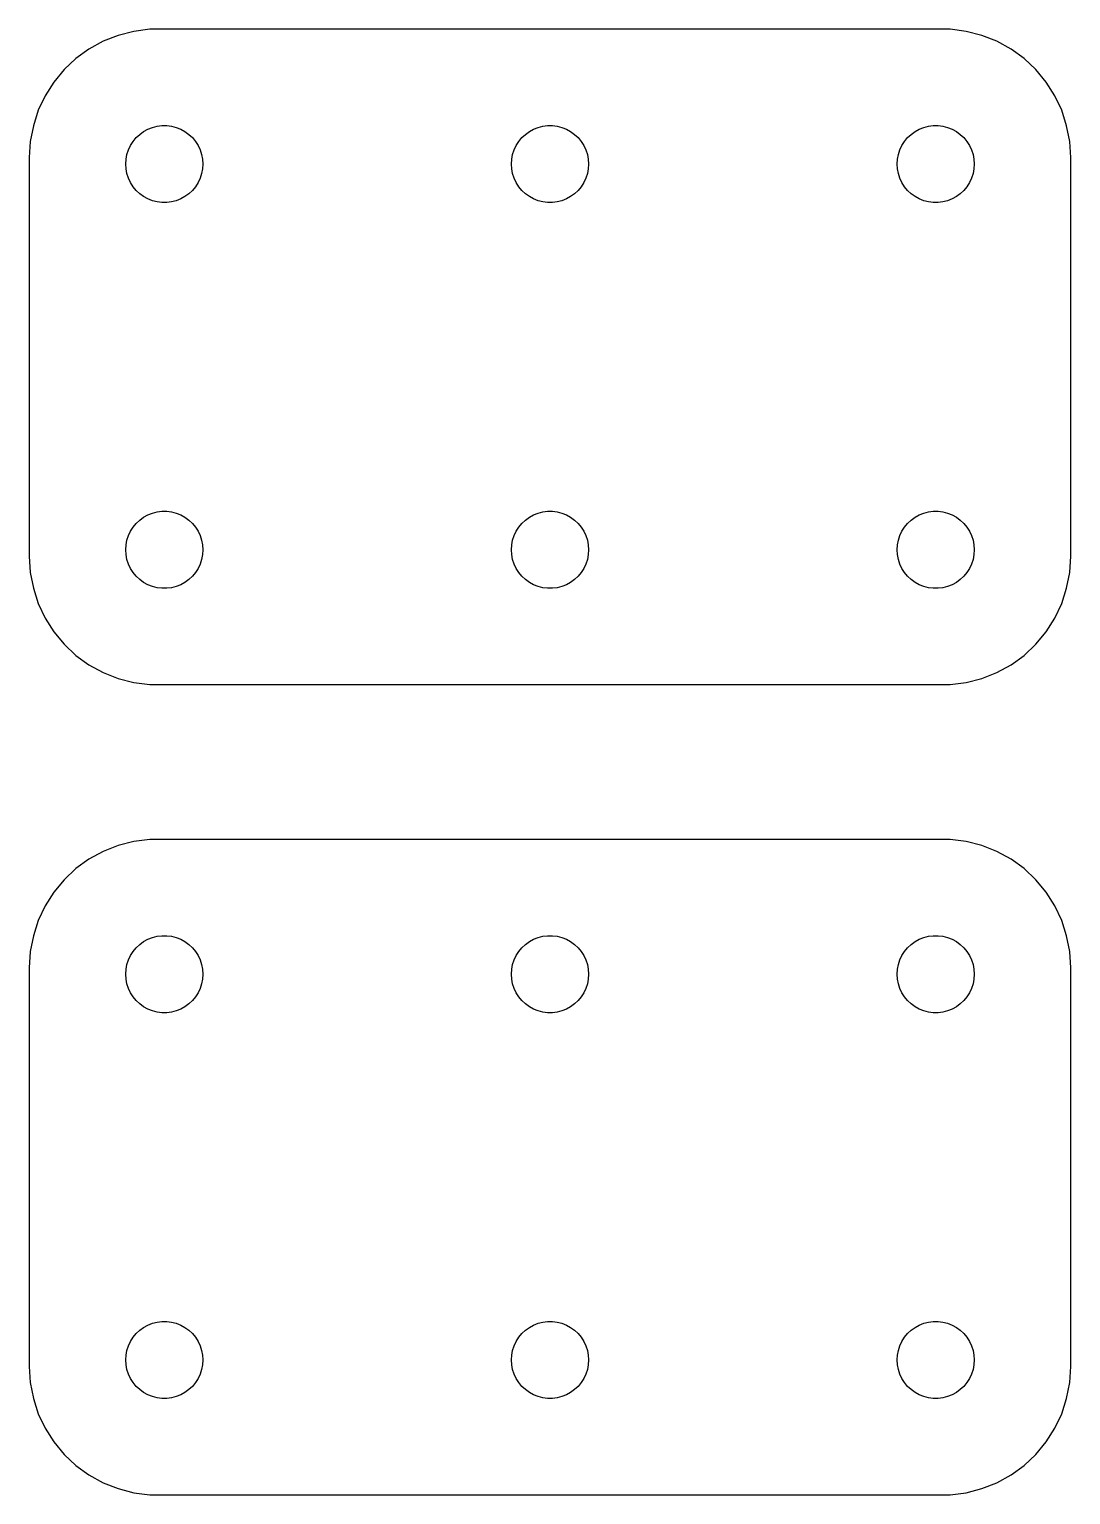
# Model space of a CAD drawing. Header units: metres. Extents: x -20 to 20, y -13 to 107.
# Drawn here: x -20.2 to 20.2, y 50.3 to 107.2 of the extents above; entities that cross this region are included whole.
import ezdxf

# ---------------------------------------------------------------- set-up
doc = ezdxf.new("R2010")
doc.units = ezdxf.units.M

msp = doc.modelspace()

# ---------------------------------------------------------------- linework, layer by layer
for p, q in [((-16.1869, 107.161), (-16.7951, 107.005)), ((-15.5639, 107.24), (-16.1869, 107.161)), ((15.5639, 107.24), (-15.5639, 107.24)), ((16.1869, 107.161), (15.5639, 107.24)), ((16.7951, 107.005), (16.1869, 107.161)), ((-17.3789, 106.774), (-17.9291, 106.472)), ((-16.7951, 107.005), (-17.3789, 106.774)), ((17.3789, 106.774), (16.7951, 107.005)), ((17.9291, 106.472), (17.3789, 106.774)), ((-18.4371, 106.103), (-18.8948, 105.673)), ((-17.9291, 106.472), (-18.4371, 106.103)), ((18.4371, 106.103), (17.9291, 106.472)), ((18.8948, 105.673), (18.4371, 106.103)), ((-18.8948, 105.673), (-19.2951, 105.189)), ((19.2951, 105.189), (18.8948, 105.673)), ((-19.2951, 105.189), (-19.6315, 104.659)), ((19.6315, 104.659), (19.2951, 105.189)), ((-19.6315, 104.659), (-19.8989, 104.091)), ((19.8989, 104.091), (19.6315, 104.659)), ((-19.8989, 104.091), (-20.0929, 103.493)), ((20.0929, 103.493), (19.8989, 104.091)), ((-20.0929, 103.493), (-20.2106, 102.877)), ((-16.0934, 103.027), (-15.9561, 103.156)), ((-15.9561, 103.156), (-15.8037, 103.266)), ((-15.8037, 103.266), (-15.6387, 103.357)), ((-15.6387, 103.357), (-15.4635, 103.427)), ((-15.4635, 103.427), (-15.2811, 103.473)), ((-15.2811, 103.473), (-15.0942, 103.497)), ((-15.0942, 103.497), (-14.9058, 103.497)), ((-14.9058, 103.497), (-14.7189, 103.473)), ((-14.7189, 103.473), (-14.5365, 103.427)), ((-14.5365, 103.427), (-14.3613, 103.357)), ((-14.3613, 103.357), (-14.1963, 103.266)), ((-14.1963, 103.266), (-14.0439, 103.156)), ((-14.0439, 103.156), (-13.9065, 103.027)), ((-1.09344, 103.027), (-0.956131, 103.156)), ((-0.956131, 103.156), (-0.803726, 103.266)), ((-0.803726, 103.266), (-0.638657, 103.357)), ((-0.638657, 103.357), (-0.463516, 103.427)), ((-0.463516, 103.427), (-0.281067, 103.473)), ((-0.281067, 103.473), (-0.094177, 103.497)), ((-0.094177, 103.497), (0.094177, 103.497)), ((0.094177, 103.497), (0.281067, 103.473)), ((0.281067, 103.473), (0.463516, 103.427)), ((0.463516, 103.427), (0.638657, 103.357)), ((0.638657, 103.357), (0.803726, 103.266)), ((0.803726, 103.266), (0.956131, 103.156)), ((0.956131, 103.156), (1.09344, 103.027)), ((13.9065, 103.027), (14.0439, 103.156)), ((14.0439, 103.156), (14.1963, 103.266)), ((14.1963, 103.266), (14.3613, 103.357)), ((14.3613, 103.357), (14.5365, 103.427)), ((14.5365, 103.427), (14.7189, 103.473)), ((14.7189, 103.473), (14.9058, 103.497)), ((14.9058, 103.497), (15.0942, 103.497)), ((15.0942, 103.497), (15.2811, 103.473)), ((15.2811, 103.473), (15.4635, 103.427)), ((15.4635, 103.427), (15.6387, 103.357)), ((15.6387, 103.357), (15.8037, 103.266)), ((15.8037, 103.266), (15.9561, 103.156)), ((15.9561, 103.156), (16.0934, 103.027)), ((20.2106, 102.877), (20.0929, 103.493)), ((-20.2106, 102.877), (-20.25, 102.25)), ((-16.3947, 102.552), (-16.3145, 102.723)), ((-16.3145, 102.723), (-16.2135, 102.882)), ((-16.2135, 102.882), (-16.0934, 103.027)), ((-13.9065, 103.027), (-13.7865, 102.882)), ((-13.7865, 102.882), (-13.6855, 102.723)), ((-13.6855, 102.723), (-13.6053, 102.552)), ((-1.39465, 102.552), (-1.31445, 102.723)), ((-1.31445, 102.723), (-1.21352, 102.882)), ((-1.21352, 102.882), (-1.09344, 103.027)), ((1.09344, 103.027), (1.21352, 102.882)), ((1.21352, 102.882), (1.31445, 102.723)), ((1.31445, 102.723), (1.39465, 102.552)), ((13.6053, 102.552), (13.6855, 102.723)), ((13.6855, 102.723), (13.7865, 102.882)), ((13.7865, 102.882), (13.9065, 103.027)), ((16.0934, 103.027), (16.2135, 102.882)), ((16.2135, 102.882), (16.3145, 102.723)), ((16.3145, 102.723), (16.3947, 102.552)), ((20.25, 102.25), (20.2106, 102.877)), ((-20.25, 102.25), (-20.25, 86.75)), ((-16.5, 102), (-16.4882, 102.188)), ((-16.4882, 101.812), (-16.5, 102)), ((-16.4882, 102.188), (-16.4529, 102.373)), ((-16.4529, 102.373), (-16.3947, 102.552)), ((-13.6053, 102.552), (-13.5471, 102.373)), ((-13.5471, 102.373), (-13.5118, 102.188)), ((-13.5118, 102.188), (-13.5, 102)), ((-13.5, 102), (-13.5118, 101.812)), ((-1.5, 102), (-1.48816, 102.188)), ((-1.48816, 101.812), (-1.5, 102)), ((-1.48816, 102.188), (-1.45287, 102.373)), ((-1.45287, 102.373), (-1.39465, 102.552)), ((1.39465, 102.552), (1.45287, 102.373)), ((1.45287, 102.373), (1.48816, 102.188)), ((1.48816, 102.188), (1.5, 102)), ((1.5, 102), (1.48816, 101.812)), ((13.5, 102), (13.5118, 102.188)), ((13.5118, 101.812), (13.5, 102)), ((13.5118, 102.188), (13.5471, 102.373)), ((13.5471, 102.373), (13.6053, 102.552)), ((16.3947, 102.552), (16.4529, 102.373)), ((16.4529, 102.373), (16.4882, 102.188)), ((16.4882, 102.188), (16.5, 102)), ((16.5, 102), (16.4882, 101.812)), ((20.25, 86.75), (20.25, 102.25)), ((-16.4529, 101.627), (-16.4882, 101.812)), ((-16.3947, 101.448), (-16.4529, 101.627)), ((-16.3145, 101.277), (-16.3947, 101.448)), ((-13.6053, 101.448), (-13.6855, 101.277)), ((-13.5471, 101.627), (-13.6053, 101.448)), ((-13.5118, 101.812), (-13.5471, 101.627)), ((-1.45287, 101.627), (-1.48816, 101.812)), ((-1.39465, 101.448), (-1.45287, 101.627)), ((-1.31445, 101.277), (-1.39465, 101.448)), ((1.39465, 101.448), (1.31445, 101.277)), ((1.45287, 101.627), (1.39465, 101.448)), ((1.48816, 101.812), (1.45287, 101.627)), ((13.5471, 101.627), (13.5118, 101.812)), ((13.6053, 101.448), (13.5471, 101.627)), ((13.6855, 101.277), (13.6053, 101.448)), ((16.3947, 101.448), (16.3145, 101.277)), ((16.4529, 101.627), (16.3947, 101.448)), ((16.4882, 101.812), (16.4529, 101.627)), ((-16.2135, 101.118), (-16.3145, 101.277)), ((-16.0934, 100.973), (-16.2135, 101.118)), ((-15.9561, 100.844), (-16.0934, 100.973)), ((-13.9065, 100.973), (-14.0439, 100.844)), ((-13.7865, 101.118), (-13.9065, 100.973)), ((-13.6855, 101.277), (-13.7865, 101.118)), ((-1.21352, 101.118), (-1.31445, 101.277)), ((-1.09344, 100.973), (-1.21352, 101.118)), ((-0.956131, 100.844), (-1.09344, 100.973)), ((1.09344, 100.973), (0.956131, 100.844)), ((1.21352, 101.118), (1.09344, 100.973)), ((1.31445, 101.277), (1.21352, 101.118)), ((13.7865, 101.118), (13.6855, 101.277)), ((13.9065, 100.973), (13.7865, 101.118)), ((14.0439, 100.844), (13.9065, 100.973)), ((16.0934, 100.973), (15.9561, 100.844)), ((16.2135, 101.118), (16.0934, 100.973)), ((16.3145, 101.277), (16.2135, 101.118)), ((-15.8037, 100.734), (-15.9561, 100.844)), ((-15.6387, 100.643), (-15.8037, 100.734)), ((-15.4635, 100.573), (-15.6387, 100.643)), ((-15.2811, 100.527), (-15.4635, 100.573)), ((-15.0942, 100.503), (-15.2811, 100.527)), ((-14.9058, 100.503), (-15.0942, 100.503)), ((-14.7189, 100.527), (-14.9058, 100.503)), ((-14.5365, 100.573), (-14.7189, 100.527)), ((-14.3613, 100.643), (-14.5365, 100.573)), ((-14.1963, 100.734), (-14.3613, 100.643)), ((-14.0439, 100.844), (-14.1963, 100.734)), ((-0.803726, 100.734), (-0.956131, 100.844)), ((-0.638657, 100.643), (-0.803726, 100.734)), ((-0.463516, 100.573), (-0.638657, 100.643)), ((-0.281067, 100.527), (-0.463516, 100.573)), ((-0.094177, 100.503), (-0.281067, 100.527)), ((0.094177, 100.503), (-0.094177, 100.503)), ((0.281067, 100.527), (0.094177, 100.503)), ((0.463516, 100.573), (0.281067, 100.527)), ((0.638657, 100.643), (0.463516, 100.573)), ((0.803726, 100.734), (0.638657, 100.643)), ((0.956131, 100.844), (0.803726, 100.734)), ((14.1963, 100.734), (14.0439, 100.844)), ((14.3613, 100.643), (14.1963, 100.734)), ((14.5365, 100.573), (14.3613, 100.643)), ((14.7189, 100.527), (14.5365, 100.573)), ((14.9058, 100.503), (14.7189, 100.527)), ((15.0942, 100.503), (14.9058, 100.503)), ((15.2811, 100.527), (15.0942, 100.503)), ((15.4635, 100.573), (15.2811, 100.527)), ((15.6387, 100.643), (15.4635, 100.573)), ((15.8037, 100.734), (15.6387, 100.643)), ((15.9561, 100.844), (15.8037, 100.734)), ((-15.8037, 88.2665), (-15.6387, 88.3573)), ((-15.6387, 88.3573), (-15.4635, 88.4266)), ((-15.4635, 88.4266), (-15.2811, 88.4734)), ((-15.2811, 88.4734), (-15.0942, 88.497)), ((-15.0942, 88.497), (-14.9058, 88.497)), ((-14.9058, 88.497), (-14.7189, 88.4734)), ((-14.7189, 88.4734), (-14.5365, 88.4266)), ((-14.5365, 88.4266), (-14.3613, 88.3573)), ((-14.3613, 88.3573), (-14.1963, 88.2665)), ((-0.803726, 88.2665), (-0.638657, 88.3573)), ((-0.638657, 88.3573), (-0.463516, 88.4266)), ((-0.463516, 88.4266), (-0.281067, 88.4734)), ((-0.281067, 88.4734), (-0.094177, 88.497)), ((-0.094177, 88.497), (0.094177, 88.497)), ((0.094177, 88.497), (0.281067, 88.4734)), ((0.281067, 88.4734), (0.463516, 88.4266)), ((0.463516, 88.4266), (0.638657, 88.3573)), ((0.638657, 88.3573), (0.803726, 88.2665)), ((14.1963, 88.2665), (14.3613, 88.3573)), ((14.3613, 88.3573), (14.5365, 88.4266)), ((14.5365, 88.4266), (14.7189, 88.4734)), ((14.7189, 88.4734), (14.9058, 88.497)), ((14.9058, 88.497), (15.0942, 88.497)), ((15.0942, 88.497), (15.2811, 88.4734)), ((15.2811, 88.4734), (15.4635, 88.4266)), ((15.4635, 88.4266), (15.6387, 88.3573)), ((15.6387, 88.3573), (15.8037, 88.2665)), ((-16.3145, 87.7226), (-16.2135, 87.8817)), ((-16.2135, 87.8817), (-16.0934, 88.0268)), ((-16.0934, 88.0268), (-15.9561, 88.1558)), ((-15.9561, 88.1558), (-15.8037, 88.2665)), ((-14.1963, 88.2665), (-14.0439, 88.1558)), ((-14.0439, 88.1558), (-13.9065, 88.0268)), ((-13.9065, 88.0268), (-13.7865, 87.8817)), ((-13.7865, 87.8817), (-13.6855, 87.7226)), ((-1.31445, 87.7226), (-1.21352, 87.8817)), ((-1.21352, 87.8817), (-1.09344, 88.0268)), ((-1.09344, 88.0268), (-0.956131, 88.1558)), ((-0.956131, 88.1558), (-0.803726, 88.2665)), ((0.803726, 88.2665), (0.956131, 88.1558)), ((0.956131, 88.1558), (1.09344, 88.0268)), ((1.09344, 88.0268), (1.21352, 87.8817)), ((1.21352, 87.8817), (1.31445, 87.7226)), ((13.6855, 87.7226), (13.7865, 87.8817)), ((13.7865, 87.8817), (13.9065, 88.0268)), ((13.9065, 88.0268), (14.0439, 88.1558)), ((14.0439, 88.1558), (14.1963, 88.2665)), ((15.8037, 88.2665), (15.9561, 88.1558)), ((15.9561, 88.1558), (16.0934, 88.0268)), ((16.0934, 88.0268), (16.2135, 87.8817)), ((16.2135, 87.8817), (16.3145, 87.7226)), ((-16.5, 87), (-16.4882, 87.188)), ((-16.4882, 87.188), (-16.4529, 87.373)), ((-16.4529, 87.373), (-16.3947, 87.5522)), ((-16.3947, 87.5522), (-16.3145, 87.7226)), ((-13.6855, 87.7226), (-13.6053, 87.5522)), ((-13.6053, 87.5522), (-13.5471, 87.373)), ((-13.5471, 87.373), (-13.5118, 87.188)), ((-13.5118, 87.188), (-13.5, 87)), ((-1.5, 87), (-1.48816, 87.188)), ((-1.48816, 87.188), (-1.45287, 87.373)), ((-1.45287, 87.373), (-1.39465, 87.5522)), ((-1.39465, 87.5522), (-1.31445, 87.7226)), ((1.31445, 87.7226), (1.39465, 87.5522)), ((1.39465, 87.5522), (1.45287, 87.373)), ((1.45287, 87.373), (1.48816, 87.188)), ((1.48816, 87.188), (1.5, 87)), ((13.5, 87), (13.5118, 87.188)), ((13.5118, 87.188), (13.5471, 87.373)), ((13.5471, 87.373), (13.6053, 87.5522)), ((13.6053, 87.5522), (13.6855, 87.7226)), ((16.3145, 87.7226), (16.3947, 87.5522)), ((16.3947, 87.5522), (16.4529, 87.373)), ((16.4529, 87.373), (16.4882, 87.188)), ((16.4882, 87.188), (16.5, 87)), ((-20.25, 86.75), (-20.2106, 86.1233)), ((-16.4882, 86.812), (-16.5, 87)), ((-16.4529, 86.627), (-16.4882, 86.812)), ((-16.3947, 86.4478), (-16.4529, 86.627)), ((-13.5471, 86.627), (-13.6053, 86.4478)), ((-13.5118, 86.812), (-13.5471, 86.627)), ((-13.5, 87), (-13.5118, 86.812)), ((-1.48816, 86.812), (-1.5, 87)), ((-1.45287, 86.627), (-1.48816, 86.812)), ((-1.39465, 86.4478), (-1.45287, 86.627)), ((1.45287, 86.627), (1.39465, 86.4478)), ((1.48816, 86.812), (1.45287, 86.627)), ((1.5, 87), (1.48816, 86.812)), ((13.5118, 86.812), (13.5, 87)), ((13.5471, 86.627), (13.5118, 86.812)), ((13.6053, 86.4478), (13.5471, 86.627)), ((16.4529, 86.627), (16.3947, 86.4478)), ((16.4882, 86.812), (16.4529, 86.627)), ((16.5, 87), (16.4882, 86.812)), ((20.2106, 86.1233), (20.25, 86.75)), ((-20.2106, 86.1233), (-20.0929, 85.5066)), ((-16.3145, 86.2774), (-16.3947, 86.4478)), ((-16.2135, 86.1183), (-16.3145, 86.2774)), ((-16.0934, 85.9732), (-16.2135, 86.1183)), ((-13.7865, 86.1183), (-13.9065, 85.9732)), ((-13.6855, 86.2774), (-13.7865, 86.1183)), ((-13.6053, 86.4478), (-13.6855, 86.2774)), ((-1.31445, 86.2774), (-1.39465, 86.4478)), ((-1.21352, 86.1183), (-1.31445, 86.2774)), ((-1.09344, 85.9732), (-1.21352, 86.1183)), ((1.21352, 86.1183), (1.09344, 85.9732)), ((1.31445, 86.2774), (1.21352, 86.1183)), ((1.39465, 86.4478), (1.31445, 86.2774)), ((13.6855, 86.2774), (13.6053, 86.4478)), ((13.7865, 86.1183), (13.6855, 86.2774)), ((13.9065, 85.9732), (13.7865, 86.1183)), ((16.2135, 86.1183), (16.0934, 85.9732)), ((16.3145, 86.2774), (16.2135, 86.1183)), ((16.3947, 86.4478), (16.3145, 86.2774)), ((20.0929, 85.5066), (20.2106, 86.1233)), ((-20.0929, 85.5066), (-19.8989, 84.9094)), ((-15.9561, 85.8442), (-16.0934, 85.9732)), ((-15.8037, 85.7335), (-15.9561, 85.8442)), ((-15.6387, 85.6428), (-15.8037, 85.7335)), ((-15.4635, 85.5734), (-15.6387, 85.6428)), ((-15.2811, 85.5266), (-15.4635, 85.5734)), ((-15.0942, 85.503), (-15.2811, 85.5266)), ((-14.9058, 85.503), (-15.0942, 85.503)), ((-14.7189, 85.5266), (-14.9058, 85.503)), ((-14.5365, 85.5734), (-14.7189, 85.5266)), ((-14.3613, 85.6428), (-14.5365, 85.5734)), ((-14.1963, 85.7335), (-14.3613, 85.6428)), ((-14.0439, 85.8442), (-14.1963, 85.7335)), ((-13.9065, 85.9732), (-14.0439, 85.8442)), ((-0.956131, 85.8442), (-1.09344, 85.9732)), ((-0.803726, 85.7335), (-0.956131, 85.8442)), ((-0.638657, 85.6428), (-0.803726, 85.7335)), ((-0.463516, 85.5734), (-0.638657, 85.6428)), ((-0.281067, 85.5266), (-0.463516, 85.5734)), ((-0.094177, 85.503), (-0.281067, 85.5266)), ((0.094177, 85.503), (-0.094177, 85.503)), ((0.281067, 85.5266), (0.094177, 85.503)), ((0.463516, 85.5734), (0.281067, 85.5266)), ((0.638657, 85.6428), (0.463516, 85.5734)), ((0.803726, 85.7335), (0.638657, 85.6428)), ((0.956131, 85.8442), (0.803726, 85.7335)), ((1.09344, 85.9732), (0.956131, 85.8442)), ((14.0439, 85.8442), (13.9065, 85.9732)), ((14.1963, 85.7335), (14.0439, 85.8442)), ((14.3613, 85.6428), (14.1963, 85.7335)), ((14.5365, 85.5734), (14.3613, 85.6428)), ((14.7189, 85.5266), (14.5365, 85.5734)), ((14.9058, 85.503), (14.7189, 85.5266)), ((15.0942, 85.503), (14.9058, 85.503)), ((15.2811, 85.5266), (15.0942, 85.503)), ((15.4635, 85.5734), (15.2811, 85.5266)), ((15.6387, 85.6428), (15.4635, 85.5734)), ((15.8037, 85.7335), (15.6387, 85.6428)), ((15.9561, 85.8442), (15.8037, 85.7335)), ((16.0934, 85.9732), (15.9561, 85.8442)), ((19.8989, 84.9094), (20.0929, 85.5066)), ((-19.8989, 84.9094), (-19.6315, 84.3412)), ((19.6315, 84.3412), (19.8989, 84.9094)), ((-19.6315, 84.3412), (-19.2951, 83.8111)), ((19.2951, 83.8111), (19.6315, 84.3412)), ((-19.2951, 83.8111), (-18.8948, 83.3273)), ((18.8948, 83.3273), (19.2951, 83.8111)), ((-18.8948, 83.3273), (-18.4371, 82.8974)), ((18.4371, 82.8974), (18.8948, 83.3273)), ((-18.4371, 82.8974), (-17.9291, 82.5284)), ((17.9291, 82.5284), (18.4371, 82.8974)), ((-17.9291, 82.5284), (-17.3789, 82.2259)), ((-17.3789, 82.2259), (-16.7951, 81.9947)), ((16.7951, 81.9947), (17.3789, 82.2259)), ((17.3789, 82.2259), (17.9291, 82.5284)), ((-16.7951, 81.9947), (-16.1869, 81.8386)), ((-16.1869, 81.8386), (-15.5639, 81.7599)), ((-15.5639, 81.7599), (15.5639, 81.7599)), ((15.5639, 81.7599), (16.1869, 81.8386)), ((16.1869, 81.8386), (16.7951, 81.9947)), ((-17.3789, 75.2741), (-17.9291, 74.9716)), ((-16.7951, 75.5053), (-17.3789, 75.2741)), ((-16.1869, 75.6614), (-16.7951, 75.5053)), ((-15.5639, 75.7401), (-16.1869, 75.6614)), ((15.5639, 75.7401), (-15.5639, 75.7401)), ((16.1869, 75.6614), (15.5639, 75.7401)), ((16.7951, 75.5053), (16.1869, 75.6614)), ((17.3789, 75.2741), (16.7951, 75.5053)), ((17.9291, 74.9716), (17.3789, 75.2741)), ((-17.9291, 74.9716), (-18.4371, 74.6026)), ((18.4371, 74.6026), (17.9291, 74.9716)), ((-18.8948, 74.1727), (-19.2951, 73.6889)), ((-18.4371, 74.6026), (-18.8948, 74.1727)), ((18.8948, 74.1727), (18.4371, 74.6026)), ((19.2951, 73.6889), (18.8948, 74.1727)), ((-19.2951, 73.6889), (-19.6315, 73.1588)), ((19.6315, 73.1588), (19.2951, 73.6889)), ((-19.6315, 73.1588), (-19.8989, 72.5906)), ((19.8989, 72.5906), (19.6315, 73.1588)), ((-19.8989, 72.5906), (-20.0929, 71.9934)), ((20.0929, 71.9934), (19.8989, 72.5906)), ((-20.0929, 71.9934), (-20.2106, 71.3767)), ((-15.8037, 71.7665), (-15.6387, 71.8572)), ((-15.6387, 71.8572), (-15.4635, 71.9266)), ((-15.4635, 71.9266), (-15.2811, 71.9734)), ((-15.2811, 71.9734), (-15.0942, 71.997)), ((-15.0942, 71.997), (-14.9058, 71.997)), ((-14.9058, 71.997), (-14.7189, 71.9734)), ((-14.7189, 71.9734), (-14.5365, 71.9266)), ((-14.5365, 71.9266), (-14.3613, 71.8572)), ((-14.3613, 71.8572), (-14.1963, 71.7665)), ((-0.803726, 71.7665), (-0.638657, 71.8572)), ((-0.638657, 71.8572), (-0.463516, 71.9266)), ((-0.463516, 71.9266), (-0.281067, 71.9734)), ((-0.281067, 71.9734), (-0.094177, 71.997)), ((-0.094177, 71.997), (0.094177, 71.997)), ((0.094177, 71.997), (0.281067, 71.9734)), ((0.281067, 71.9734), (0.463516, 71.9266)), ((0.463516, 71.9266), (0.638657, 71.8572)), ((0.638657, 71.8572), (0.803726, 71.7665)), ((14.1963, 71.7665), (14.3613, 71.8572)), ((14.3613, 71.8572), (14.5365, 71.9266)), ((14.5365, 71.9266), (14.7189, 71.9734)), ((14.7189, 71.9734), (14.9058, 71.997)), ((14.9058, 71.997), (15.0942, 71.997)), ((15.0942, 71.997), (15.2811, 71.9734)), ((15.2811, 71.9734), (15.4635, 71.9266)), ((15.4635, 71.9266), (15.6387, 71.8572)), ((15.6387, 71.8572), (15.8037, 71.7665)), ((20.2106, 71.3767), (20.0929, 71.9934)), ((-20.2106, 71.3767), (-20.25, 70.75)), ((-16.3145, 71.2226), (-16.2135, 71.3817)), ((-16.2135, 71.3817), (-16.0934, 71.5268)), ((-16.0934, 71.5268), (-15.9561, 71.6558)), ((-15.9561, 71.6558), (-15.8037, 71.7665)), ((-14.1963, 71.7665), (-14.0439, 71.6558)), ((-14.0439, 71.6558), (-13.9065, 71.5268)), ((-13.9065, 71.5268), (-13.7865, 71.3817)), ((-13.7865, 71.3817), (-13.6855, 71.2226)), ((-1.31445, 71.2226), (-1.21352, 71.3817)), ((-1.21352, 71.3817), (-1.09344, 71.5268)), ((-1.09344, 71.5268), (-0.956131, 71.6558)), ((-0.956131, 71.6558), (-0.803726, 71.7665)), ((0.803726, 71.7665), (0.956131, 71.6558)), ((0.956131, 71.6558), (1.09344, 71.5268)), ((1.09344, 71.5268), (1.21352, 71.3817)), ((1.21352, 71.3817), (1.31445, 71.2226)), ((13.6855, 71.2226), (13.7865, 71.3817)), ((13.7865, 71.3817), (13.9065, 71.5268)), ((13.9065, 71.5268), (14.0439, 71.6558)), ((14.0439, 71.6558), (14.1963, 71.7665)), ((15.8037, 71.7665), (15.9561, 71.6558)), ((15.9561, 71.6558), (16.0934, 71.5268)), ((16.0934, 71.5268), (16.2135, 71.3817)), ((16.2135, 71.3817), (16.3145, 71.2226)), ((20.25, 70.75), (20.2106, 71.3767)), ((-20.25, 70.75), (-20.25, 55.25)), ((-16.5, 70.5), (-16.4882, 70.688)), ((-16.4882, 70.688), (-16.4529, 70.873)), ((-16.4529, 70.873), (-16.3947, 71.0522)), ((-16.3947, 71.0522), (-16.3145, 71.2226)), ((-13.6855, 71.2226), (-13.6053, 71.0522)), ((-13.6053, 71.0522), (-13.5471, 70.873)), ((-13.5471, 70.873), (-13.5118, 70.688)), ((-13.5118, 70.688), (-13.5, 70.5)), ((-1.5, 70.5), (-1.48816, 70.688)), ((-1.48816, 70.688), (-1.45287, 70.873)), ((-1.45287, 70.873), (-1.39465, 71.0522)), ((-1.39465, 71.0522), (-1.31445, 71.2226)), ((1.31445, 71.2226), (1.39465, 71.0522)), ((1.39465, 71.0522), (1.45287, 70.873)), ((1.45287, 70.873), (1.48816, 70.688)), ((1.48816, 70.688), (1.5, 70.5)), ((13.5, 70.5), (13.5118, 70.688)), ((13.5118, 70.688), (13.5471, 70.873)), ((13.5471, 70.873), (13.6053, 71.0522)), ((13.6053, 71.0522), (13.6855, 71.2226)), ((16.3145, 71.2226), (16.3947, 71.0522)), ((16.3947, 71.0522), (16.4529, 70.873)), ((16.4529, 70.873), (16.4882, 70.688)), ((16.4882, 70.688), (16.5, 70.5)), ((20.25, 55.25), (20.25, 70.75)), ((-16.4882, 70.312), (-16.5, 70.5)), ((-16.4529, 70.127), (-16.4882, 70.312)), ((-16.3947, 69.9478), (-16.4529, 70.127)), ((-13.5471, 70.127), (-13.6053, 69.9478)), ((-13.5118, 70.312), (-13.5471, 70.127)), ((-13.5, 70.5), (-13.5118, 70.312)), ((-1.48816, 70.312), (-1.5, 70.5)), ((-1.45287, 70.127), (-1.48816, 70.312)), ((-1.39465, 69.9478), (-1.45287, 70.127)), ((1.45287, 70.127), (1.39465, 69.9478)), ((1.48816, 70.312), (1.45287, 70.127)), ((1.5, 70.5), (1.48816, 70.312)), ((13.5118, 70.312), (13.5, 70.5)), ((13.5471, 70.127), (13.5118, 70.312)), ((13.6053, 69.9478), (13.5471, 70.127)), ((16.4529, 70.127), (16.3947, 69.9478)), ((16.4882, 70.312), (16.4529, 70.127)), ((16.5, 70.5), (16.4882, 70.312)), ((-16.3145, 69.7774), (-16.3947, 69.9478)), ((-16.2135, 69.6183), (-16.3145, 69.7774)), ((-16.0934, 69.4732), (-16.2135, 69.6183)), ((-13.7865, 69.6183), (-13.9065, 69.4732)), ((-13.6855, 69.7774), (-13.7865, 69.6183)), ((-13.6053, 69.9478), (-13.6855, 69.7774)), ((-1.31445, 69.7774), (-1.39465, 69.9478)), ((-1.21352, 69.6183), (-1.31445, 69.7774)), ((-1.09344, 69.4732), (-1.21352, 69.6183)), ((1.21352, 69.6183), (1.09344, 69.4732)), ((1.31445, 69.7774), (1.21352, 69.6183)), ((1.39465, 69.9478), (1.31445, 69.7774)), ((13.6855, 69.7774), (13.6053, 69.9478)), ((13.7865, 69.6183), (13.6855, 69.7774)), ((13.9065, 69.4732), (13.7865, 69.6183)), ((16.2135, 69.6183), (16.0934, 69.4732)), ((16.3145, 69.7774), (16.2135, 69.6183)), ((16.3947, 69.9478), (16.3145, 69.7774)), ((-15.9561, 69.3442), (-16.0934, 69.4732)), ((-15.8037, 69.2335), (-15.9561, 69.3442)), ((-15.6387, 69.1427), (-15.8037, 69.2335)), ((-15.4635, 69.0734), (-15.6387, 69.1427)), ((-15.2811, 69.0266), (-15.4635, 69.0734)), ((-15.0942, 69.003), (-15.2811, 69.0266)), ((-14.9058, 69.003), (-15.0942, 69.003)), ((-14.7189, 69.0266), (-14.9058, 69.003)), ((-14.5365, 69.0734), (-14.7189, 69.0266)), ((-14.3613, 69.1427), (-14.5365, 69.0734)), ((-14.1963, 69.2335), (-14.3613, 69.1427)), ((-14.0439, 69.3442), (-14.1963, 69.2335)), ((-13.9065, 69.4732), (-14.0439, 69.3442)), ((-0.956131, 69.3442), (-1.09344, 69.4732)), ((-0.803726, 69.2335), (-0.956131, 69.3442)), ((-0.638657, 69.1427), (-0.803726, 69.2335)), ((-0.463516, 69.0734), (-0.638657, 69.1427)), ((-0.281067, 69.0266), (-0.463516, 69.0734)), ((-0.094177, 69.003), (-0.281067, 69.0266)), ((0.094177, 69.003), (-0.094177, 69.003)), ((0.281067, 69.0266), (0.094177, 69.003)), ((0.463516, 69.0734), (0.281067, 69.0266)), ((0.638657, 69.1427), (0.463516, 69.0734)), ((0.803726, 69.2335), (0.638657, 69.1427)), ((0.956131, 69.3442), (0.803726, 69.2335)), ((1.09344, 69.4732), (0.956131, 69.3442)), ((14.0439, 69.3442), (13.9065, 69.4732)), ((14.1963, 69.2335), (14.0439, 69.3442)), ((14.3613, 69.1427), (14.1963, 69.2335)), ((14.5365, 69.0734), (14.3613, 69.1427)), ((14.7189, 69.0266), (14.5365, 69.0734)), ((14.9058, 69.003), (14.7189, 69.0266)), ((15.0942, 69.003), (14.9058, 69.003)), ((15.2811, 69.0266), (15.0942, 69.003)), ((15.4635, 69.0734), (15.2811, 69.0266)), ((15.6387, 69.1427), (15.4635, 69.0734)), ((15.8037, 69.2335), (15.6387, 69.1427)), ((15.9561, 69.3442), (15.8037, 69.2335)), ((16.0934, 69.4732), (15.9561, 69.3442)), ((-15.2811, 56.9734), (-15.0942, 56.997)), ((-15.0942, 56.997), (-14.9058, 56.997)), ((-14.9058, 56.997), (-14.7189, 56.9734)), ((-0.281067, 56.9734), (-0.094177, 56.997)), ((-0.094177, 56.997), (0.094177, 56.997)), ((0.094177, 56.997), (0.281067, 56.9734)), ((14.7189, 56.9734), (14.9058, 56.997)), ((14.9058, 56.997), (15.0942, 56.997)), ((15.0942, 56.997), (15.2811, 56.9734)), ((-16.2135, 56.3817), (-16.0934, 56.5268)), ((-16.0934, 56.5268), (-15.9561, 56.6558)), ((-15.9561, 56.6558), (-15.8037, 56.7665)), ((-15.8037, 56.7665), (-15.6387, 56.8573)), ((-15.6387, 56.8573), (-15.4635, 56.9266)), ((-15.4635, 56.9266), (-15.2811, 56.9734)), ((-14.7189, 56.9734), (-14.5365, 56.9266)), ((-14.5365, 56.9266), (-14.3613, 56.8573)), ((-14.3613, 56.8573), (-14.1963, 56.7665)), ((-14.1963, 56.7665), (-14.0439, 56.6558)), ((-14.0439, 56.6558), (-13.9065, 56.5268)), ((-13.9065, 56.5268), (-13.7865, 56.3817)), ((-1.21352, 56.3817), (-1.09344, 56.5268)), ((-1.09344, 56.5268), (-0.956131, 56.6558)), ((-0.956131, 56.6558), (-0.803726, 56.7665)), ((-0.803726, 56.7665), (-0.638657, 56.8573)), ((-0.638657, 56.8573), (-0.463516, 56.9266)), ((-0.463516, 56.9266), (-0.281067, 56.9734)), ((0.281067, 56.9734), (0.463516, 56.9266)), ((0.463516, 56.9266), (0.638657, 56.8573)), ((0.638657, 56.8573), (0.803726, 56.7665)), ((0.803726, 56.7665), (0.956131, 56.6558)), ((0.956131, 56.6558), (1.09344, 56.5268)), ((1.09344, 56.5268), (1.21352, 56.3817)), ((13.7865, 56.3817), (13.9065, 56.5268)), ((13.9065, 56.5268), (14.0439, 56.6558)), ((14.0439, 56.6558), (14.1963, 56.7665)), ((14.1963, 56.7665), (14.3613, 56.8573)), ((14.3613, 56.8573), (14.5365, 56.9266)), ((14.5365, 56.9266), (14.7189, 56.9734)), ((15.2811, 56.9734), (15.4635, 56.9266)), ((15.4635, 56.9266), (15.6387, 56.8573)), ((15.6387, 56.8573), (15.8037, 56.7665)), ((15.8037, 56.7665), (15.9561, 56.6558)), ((15.9561, 56.6558), (16.0934, 56.5268)), ((16.0934, 56.5268), (16.2135, 56.3817)), ((-16.4882, 55.688), (-16.4529, 55.873)), ((-16.4529, 55.873), (-16.3947, 56.0522)), ((-16.3947, 56.0522), (-16.3145, 56.2226)), ((-16.3145, 56.2226), (-16.2135, 56.3817)), ((-13.7865, 56.3817), (-13.6855, 56.2226)), ((-13.6855, 56.2226), (-13.6053, 56.0522)), ((-13.6053, 56.0522), (-13.5471, 55.873)), ((-13.5471, 55.873), (-13.5118, 55.688)), ((-1.48816, 55.688), (-1.45287, 55.873)), ((-1.45287, 55.873), (-1.39465, 56.0522)), ((-1.39465, 56.0522), (-1.31445, 56.2226)), ((-1.31445, 56.2226), (-1.21352, 56.3817)), ((1.21352, 56.3817), (1.31445, 56.2226)), ((1.31445, 56.2226), (1.39465, 56.0522)), ((1.39465, 56.0522), (1.45287, 55.873)), ((1.45287, 55.873), (1.48816, 55.688)), ((13.5118, 55.688), (13.5471, 55.873)), ((13.5471, 55.873), (13.6053, 56.0522)), ((13.6053, 56.0522), (13.6855, 56.2226)), ((13.6855, 56.2226), (13.7865, 56.3817)), ((16.2135, 56.3817), (16.3145, 56.2226)), ((16.3145, 56.2226), (16.3947, 56.0522)), ((16.3947, 56.0522), (16.4529, 55.873)), ((16.4529, 55.873), (16.4882, 55.688)), ((-16.5, 55.5), (-16.4882, 55.688)), ((-16.4882, 55.312), (-16.5, 55.5)), ((-16.4529, 55.127), (-16.4882, 55.312)), ((-13.5118, 55.312), (-13.5471, 55.127)), ((-13.5118, 55.688), (-13.5, 55.5)), ((-13.5, 55.5), (-13.5118, 55.312)), ((-1.5, 55.5), (-1.48816, 55.688)), ((-1.48816, 55.312), (-1.5, 55.5)), ((-1.45287, 55.127), (-1.48816, 55.312)), ((1.48816, 55.312), (1.45287, 55.127)), ((1.48816, 55.688), (1.5, 55.5)), ((1.5, 55.5), (1.48816, 55.312)), ((13.5, 55.5), (13.5118, 55.688)), ((13.5118, 55.312), (13.5, 55.5)), ((13.5471, 55.127), (13.5118, 55.312)), ((16.4882, 55.312), (16.4529, 55.127)), ((16.4882, 55.688), (16.5, 55.5)), ((16.5, 55.5), (16.4882, 55.312)), ((-20.25, 55.25), (-20.2106, 54.6233)), ((-16.3947, 54.9478), (-16.4529, 55.127)), ((-16.3145, 54.7774), (-16.3947, 54.9478)), ((-16.2135, 54.6183), (-16.3145, 54.7774)), ((-13.6855, 54.7774), (-13.7865, 54.6183)), ((-13.6053, 54.9478), (-13.6855, 54.7774)), ((-13.5471, 55.127), (-13.6053, 54.9478)), ((-1.39465, 54.9478), (-1.45287, 55.127)), ((-1.31445, 54.7774), (-1.39465, 54.9478)), ((-1.21352, 54.6183), (-1.31445, 54.7774)), ((1.31445, 54.7774), (1.21352, 54.6183)), ((1.39465, 54.9478), (1.31445, 54.7774)), ((1.45287, 55.127), (1.39465, 54.9478)), ((13.6053, 54.9478), (13.5471, 55.127)), ((13.6855, 54.7774), (13.6053, 54.9478)), ((13.7865, 54.6183), (13.6855, 54.7774)), ((16.3145, 54.7774), (16.2135, 54.6183)), ((16.3947, 54.9478), (16.3145, 54.7774)), ((16.4529, 55.127), (16.3947, 54.9478)), ((20.2106, 54.6233), (20.25, 55.25)), ((-20.2106, 54.6233), (-20.0929, 54.0066)), ((-16.0934, 54.4732), (-16.2135, 54.6183)), ((-15.9561, 54.3442), (-16.0934, 54.4732)), ((-15.8037, 54.2335), (-15.9561, 54.3442)), ((-15.6387, 54.1428), (-15.8037, 54.2335)), ((-15.4635, 54.0734), (-15.6387, 54.1428)), ((-14.3613, 54.1428), (-14.5365, 54.0734)), ((-14.1963, 54.2335), (-14.3613, 54.1428)), ((-14.0439, 54.3442), (-14.1963, 54.2335)), ((-13.9065, 54.4732), (-14.0439, 54.3442)), ((-13.7865, 54.6183), (-13.9065, 54.4732)), ((-1.09344, 54.4732), (-1.21352, 54.6183)), ((-0.956131, 54.3442), (-1.09344, 54.4732)), ((-0.803726, 54.2335), (-0.956131, 54.3442)), ((-0.638657, 54.1428), (-0.803726, 54.2335)), ((-0.463516, 54.0734), (-0.638657, 54.1428)), ((0.638657, 54.1428), (0.463516, 54.0734)), ((0.803726, 54.2335), (0.638657, 54.1428)), ((0.956131, 54.3442), (0.803726, 54.2335)), ((1.09344, 54.4732), (0.956131, 54.3442)), ((1.21352, 54.6183), (1.09344, 54.4732)), ((13.9065, 54.4732), (13.7865, 54.6183)), ((14.0439, 54.3442), (13.9065, 54.4732)), ((14.1963, 54.2335), (14.0439, 54.3442)), ((14.3613, 54.1428), (14.1963, 54.2335)), ((14.5365, 54.0734), (14.3613, 54.1428)), ((15.6387, 54.1428), (15.4635, 54.0734)), ((15.8037, 54.2335), (15.6387, 54.1428)), ((15.9561, 54.3442), (15.8037, 54.2335)), ((16.0934, 54.4732), (15.9561, 54.3442)), ((16.2135, 54.6183), (16.0934, 54.4732)), ((20.0929, 54.0066), (20.2106, 54.6233)), ((-20.0929, 54.0066), (-19.8989, 53.4094)), ((-15.2811, 54.0266), (-15.4635, 54.0734)), ((-15.0942, 54.003), (-15.2811, 54.0266)), ((-14.9058, 54.003), (-15.0942, 54.003)), ((-14.7189, 54.0266), (-14.9058, 54.003)), ((-14.5365, 54.0734), (-14.7189, 54.0266)), ((-0.281067, 54.0266), (-0.463516, 54.0734)), ((-0.094177, 54.003), (-0.281067, 54.0266)), ((0.094177, 54.003), (-0.094177, 54.003)), ((0.281067, 54.0266), (0.094177, 54.003)), ((0.463516, 54.0734), (0.281067, 54.0266)), ((14.7189, 54.0266), (14.5365, 54.0734)), ((14.9058, 54.003), (14.7189, 54.0266)), ((15.0942, 54.003), (14.9058, 54.003)), ((15.2811, 54.0266), (15.0942, 54.003)), ((15.4635, 54.0734), (15.2811, 54.0266)), ((19.8989, 53.4094), (20.0929, 54.0066)), ((-19.8989, 53.4094), (-19.6315, 52.8412)), ((19.6315, 52.8412), (19.8989, 53.4094)), ((-19.6315, 52.8412), (-19.2951, 52.3111)), ((19.2951, 52.3111), (19.6315, 52.8412)), ((-19.2951, 52.3111), (-18.8948, 51.8273)), ((18.8948, 51.8273), (19.2951, 52.3111)), ((-18.8948, 51.8273), (-18.4371, 51.3974)), ((-18.4371, 51.3974), (-17.9291, 51.0284)), ((17.9291, 51.0284), (18.4371, 51.3974)), ((18.4371, 51.3974), (18.8948, 51.8273)), ((-17.9291, 51.0284), (-17.3789, 50.7259)), ((-17.3789, 50.7259), (-16.7951, 50.4947)), ((16.7951, 50.4947), (17.3789, 50.7259)), ((17.3789, 50.7259), (17.9291, 51.0284)), ((-16.7951, 50.4947), (-16.1869, 50.3386)), ((-16.1869, 50.3386), (-15.5639, 50.2599)), ((-15.5639, 50.2599), (15.5639, 50.2599)), ((15.5639, 50.2599), (16.1869, 50.3386)), ((16.1869, 50.3386), (16.7951, 50.4947))]:
    msp.add_line(p, q)

doc.saveas('drawing.dxf')
